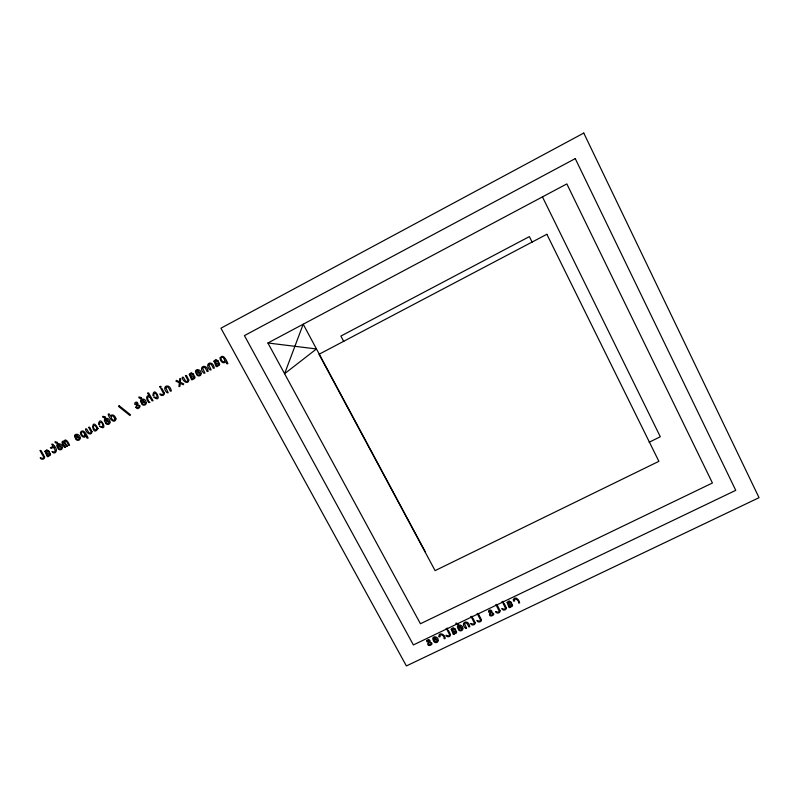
<?xml version="1.0" encoding="UTF-8"?>
<svg xmlns="http://www.w3.org/2000/svg" width="799" height="799" viewBox="0 0 799 799"><rect width="100%" height="100%" fill="white"/><g stroke="black" fill="none" stroke-linecap="round" stroke-linejoin="round"><path stroke-width="1.2" d="M267.905 342.991L566.841 183.91L712.428 482.996L420.434 623.749L267.905 342.991L316.474 348.953L284.594 373.702L303.201 324.204L425.497 552.189M649.128 442.256L660.304 436.753L542.451 196.884M439.06 636.763L440.109 636.713C438.821 632.688 445.003 635.565 444.084 638.661L445.133 638.611C445.852 634.296 437.982 631.4 439.051 636.743M135.93 407.44C137.628 411.185 142.402 405.193 138.676 405.223C140.524 407.18 136.329 408.708 136.659 406.082C139.396 404.853 137.488 400.459 134.941 402.676L134.731 404.384L135.69 404.324C137.758 401.028 136.18 406.052 135.92 407.42M149.932 397.163C146.287 394.586 147.535 401.637 149.932 402.446L148.874 402.516C147.046 400.908 144.849 395.535 148.984 395.495L147.575 393.008L148.634 392.938L153.068 400.778L152.01 400.848L149.942 397.203M64.12 442.256C60.954 440.898 65.109 446.801 65.588 447.38L64.549 447.44C63.361 446.122 59.825 440.838 63.91 440.978C66.167 437.472 68.834 443.625 69.553 445.263L68.514 445.333C66.017 437.942 62.342 440.908 67.565 446.321L66.527 446.381L64.12 442.266M343.79 341.563L340.873 336.079L529.377 236.614L532.134 242.187M44.924 451.335L47.291 456.638L48.33 456.569L46.582 453.592L49.628 453.822L49.538 454.681L48.449 455.16L48.609 456.129C52.944 455.37 49.248 450.246 46.042 452.673A1.358 1.268 43.8 0 1 46.082 451.195L46.931 450.736L49.328 451.465L46.761 449.777L44.924 451.335M44.614 456.928C45.024 459.645 40.969 460.154 40.2 457.717L42.557 458.396A1.358 1.258 43.5 0 0 43.655 457.008L39.95 450.496L40.989 450.426L44.614 456.928M62.322 447.5C62.721 450.266 58.637 450.676 57.858 448.249L60.255 448.978L61.114 448.519A1.358 1.268 43.8 0 0 61.153 447.041L57.278 447.26C54.592 442.456 62.672 442.646 62.322 447.5M55.451 450.726L54.362 452.114L51.985 451.445C54.901 456.149 58.916 449.118 54.342 446.801L54.981 446.461L52.784 444.134L51.745 444.194L53.024 446.391L50.417 447.78L51.276 448.439L53.523 447.24L55.451 450.726M80.11 438.022C80.509 440.798 76.414 441.208 75.635 438.781L78.032 439.5L78.901 439.041A1.368 1.278 44.2 0 0 78.951 437.552L75.056 437.782C72.369 432.958 80.469 433.138 80.11 438.022M80.459 432.379C79.98 435.056 83.775 439.32 85.883 436.084L87.091 438.172L88.13 438.102C87.221 435.815 83.466 427.535 80.459 432.379M97.997 428.484C91.815 438.551 90.467 414.731 97.997 428.484M99.306 423.12L99.695 424.559L98.647 424.609C99.346 412.963 109.473 433.358 99.475 426.067C105.009 429.552 102.731 419.735 99.306 423.12M92.025 431.67C91.476 436.853 85.323 432.219 85.503 428.913L86.552 428.843L88.969 432.858L90.387 433.028A1.358 1.278 44.5 0 0 91.056 431.75L88.579 427.265L89.628 427.195L92.025 431.67M109.972 422.112C110.362 424.888 106.247 425.328 105.468 422.871L107.875 423.6L108.744 423.14A1.368 1.288 45 0 0 108.804 421.642L104.889 421.872C102.202 417.028 110.352 417.188 109.972 422.112M115.975 418.906C114.577 425.228 108.175 417.068 108.225 414.022L109.273 413.962L110.482 416.059C112.359 413.043 115.735 416.449 115.975 418.906M159.81 386.746C160.779 389.872 162.207 384.709 159.81 386.746M146.147 402.826C146.527 405.632 142.392 406.092 141.603 403.605L144.03 404.334L144.909 403.865A1.378 1.308 46.1 0 0 144.979 402.366L141.033 402.596C138.357 397.722 146.547 397.862 146.147 402.826M153.598 394.157L153.967 395.615L152.909 395.675C153.718 383.86 163.775 404.514 153.738 397.143L154.796 397.073C159.131 400.509 156.264 390.272 153.598 394.157M165.773 387.665L168.18 392.728L167.121 392.798C160.359 386.376 169.977 382.202 171.336 391.051L170.267 391.12C169.738 389.752 167.59 384.808 165.773 387.665M164.374 393.118C164.754 395.875 160.609 396.464 159.84 393.937L162.237 394.626A1.368 1.308 46.7 0 0 163.395 393.198L160.949 388.644L162.007 388.574L164.374 393.118M189.303 374.292L191.59 379.765L192.659 379.695L190.941 376.619L194.067 376.838L193.957 377.737L192.819 378.237L192.968 379.235C197.423 378.486 193.797 373.123 190.412 375.66A1.388 1.328 48.4 0 1 190.492 374.142L191.38 373.662L193.827 374.401L191.231 372.674L189.303 374.292M201.128 373.533C201.498 376.349 197.313 376.858 196.534 374.332L198.971 375.061L199.86 374.591A1.388 1.328 48.4 0 0 199.95 373.063L195.965 373.303C193.298 368.369 201.568 368.479 201.128 373.533M202.566 368.029L204.963 373.143L203.885 373.213C197.133 366.751 206.821 362.516 208.149 371.445L207.071 371.515C206.551 370.127 204.404 365.153 202.566 368.029M188.834 380.084C188.224 385.358 182.002 380.724 182.242 377.278L183.311 377.208L185.708 381.303L187.146 381.473A1.378 1.318 47.8 0 0 187.845 380.164L185.408 375.58L186.477 375.51L188.834 380.084M208.739 364.743L211.126 369.857L210.057 369.927C203.306 363.455 213.003 359.21 214.322 368.159L213.243 368.229C212.724 366.841 210.576 361.847 208.739 364.743M213.952 361.128L216.229 366.641L217.308 366.561L215.59 363.465L218.736 363.695L218.616 364.594L217.478 365.103L217.618 366.102C222.062 365.393 218.467 359.969 215.071 362.516A1.388 1.338 49.8 0 1 215.151 360.978L216.05 360.499L218.507 361.238L215.9 359.5L213.952 361.128M220.144 357.832C219.555 360.609 223.45 365.003 225.628 361.647L226.816 363.795L227.885 363.725C227.046 361.278 223.271 352.828 220.144 357.832M85.094 434.926C84.674 437.962 81.238 435.105 81.378 433.178A1.358 1.278 44.5 0 1 82.037 431.899L83.446 432.069L85.094 434.926M97.029 428.564C96.599 431.61 93.153 428.743 93.303 426.816A1.358 1.278 44.8 0 1 93.962 425.537L95.381 425.697L97.029 428.564M114.996 418.986C114.567 422.042 111.121 419.175 111.271 417.228A1.358 1.288 45.3 0 1 111.94 415.939L113.358 416.109L114.996 418.986M180.254 383.28L179.915 386.476L178.926 386.516L179.326 382.821L175.92 381.143L176.459 380.354L179.435 381.812L179.785 378.586L180.754 378.566L180.364 382.272L183.75 383.939L183.191 384.738L180.254 383.28M224.849 360.439C224.379 363.565 220.874 360.689 221.073 358.651A1.378 1.328 50.2 0 1 221.782 357.333L223.231 357.493L224.849 360.439M426.866 640.738L426.876 641.757L427.825 641.717C428.344 638.86 430.561 642.356 427.775 643.115C426.836 648.369 435.185 643.575 430.721 642.586C432.579 644.923 427.425 645.492 428.923 642.945C431.84 641.987 429.213 638.061 427.165 640.169L426.866 640.738M446.311 628.583C447.15 631.52 448.738 626.696 446.311 628.583M471.04 616.728C471.869 619.674 473.477 614.821 471.04 616.728M488.628 611.145L488.618 612.174L489.577 612.124C490.147 609.228 492.344 612.793 489.517 613.552C488.519 618.875 497.008 614.002 492.504 613.003C494.351 615.38 489.138 615.949 490.686 613.372C494.162 612.134 490.017 607.949 488.628 611.145M438.202 640.438C438.381 643.055 434.436 643.455 433.687 641.108L436.034 641.817L436.923 641.387A1.318 1.248 6.3 0 0 437.073 639.989L433.168 640.159C430.841 635.585 438.701 635.764 438.202 640.438M451.215 629.212L453.213 634.296L454.261 634.236L452.713 631.37L455.77 631.619L454.491 632.898L454.581 633.827C458.966 633.257 455.56 628.114 452.244 630.491A1.328 1.258 4.6 0 1 452.384 629.083L453.283 628.653L455.64 629.362L453.173 627.734L451.215 629.212M462.831 628.653C463.001 631.27 459.035 631.699 458.296 629.332L460.653 630.041L461.542 629.612A1.328 1.258 3.9 0 0 461.692 628.204L457.777 628.374C455.46 623.769 463.35 623.949 462.831 628.653M502.181 601.787C503 604.753 504.638 599.869 502.181 601.787M450.496 634.556C450.666 637.133 446.721 637.652 445.992 635.265L448.309 635.934A1.318 1.248 5.1 0 0 449.527 634.616L447.34 630.361L448.389 630.301L450.496 634.556M464.489 623.59L466.606 628.334L465.547 628.384C459.275 622.241 468.853 618.586 469.802 626.806L468.743 626.855C468.294 625.437 466.316 620.963 464.489 623.59M513.387 599.41L513.507 601.078L514.586 601.038C513.328 596.963 519.55 599.849 518.591 603.015L519.65 602.955C519.41 600.249 515.535 595.575 513.387 599.41M475.205 622.731C475.375 625.307 471.41 625.847 470.681 623.45L473.008 624.119A1.318 1.258 2.6 0 0 474.236 622.791L472.059 618.506L473.118 618.456L475.205 622.731M481.417 619.754C481.577 622.341 477.612 622.88 476.883 620.483L479.21 621.153A1.328 1.258 1.9 0 0 480.439 619.824L477.193 613.522L478.251 613.472L481.417 619.754M507.125 602.416L509.083 607.56L510.152 607.5L508.623 604.603L511.7 604.853L510.391 606.141L510.481 607.08C514.906 606.521 511.54 601.297 508.144 603.714A1.338 1.268 -1.5 0 1 508.314 602.286L509.213 601.847L511.59 602.566L509.123 600.918L507.125 602.416M500.094 610.816C500.254 613.412 496.279 613.962 495.54 611.545L497.877 612.214A1.328 1.258 -0.1 0 0 499.115 610.885L495.879 604.563L496.938 604.503L500.094 610.816M506.346 607.829C506.496 610.416 502.521 610.975 501.782 608.558L504.119 609.228A1.328 1.268 -0.8 0 0 505.358 607.899L503.2 603.585L504.259 603.525L506.346 607.829M119.151 405.712L118.602 406.491L129.967 415.55L130.517 414.781L119.151 405.712M583.769 133.063L220.933 328.199L406.391 665.937L759.05 497.677L583.769 133.063M575.26 158.602L244.424 335.6L413.383 644.933L735.749 490.336L575.26 158.602M546.856 234.277L319.021 354.287L435.095 570.626L658.875 461.333L546.856 234.277M197.543 370.376L197.073 370.516A1.378 1.318 48.7 0 0 196.364 371.795L199.41 372.094L197.543 370.376M142.572 399.71L142.102 399.85A1.368 1.298 46.3 0 0 141.423 401.108L144.439 401.408L142.572 399.71M106.397 419.006L105.937 419.145A1.368 1.288 45.1 0 0 105.268 420.394L108.265 420.703L106.397 419.006M76.544 434.946L76.085 435.075A1.358 1.268 44.4 0 0 75.426 436.314L78.402 436.624L76.544 434.946M58.746 444.434L58.297 444.564A1.358 1.268 44 0 0 57.638 445.802L60.614 446.112L58.746 444.434M459.465 625.687L458.996 625.817A1.318 1.248 3.9 0 0 458.246 626.995L461.213 627.305L459.465 625.687M434.836 637.492L434.366 637.612A1.318 1.248 6.4 0 0 433.627 638.781L436.584 639.1L434.836 637.492M105.078 416.958L102.721 416.259L102.891 417.318L105.248 418.017L105.078 416.958M57.418 442.406L55.081 441.707L55.261 442.756L57.598 443.455L57.418 442.406M458.266 623.749L455.969 623.06L456.069 624.059L458.376 624.748L458.266 623.749M141.253 397.642L138.886 396.933L139.056 398.002L141.413 398.711L141.253 397.642"/></g></svg>
